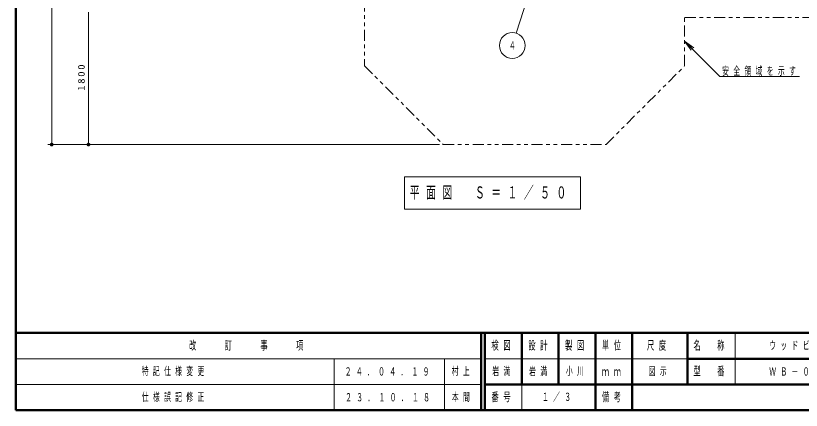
# Model space of a CAD drawing. Units: millimetres on the paper, scale 1:50. Extents: x -365 to 0, y -594 to 257.
# Drawn here: x -365 to -151.5, y 0 to 107.2 of the extents above; entities that cross this region are included whole.
import ezdxf
from ezdxf.enums import TextEntityAlignment as Align

# ---------------------------------------------------------------- set-up
doc = ezdxf.new("R2010")
doc.units = ezdxf.units.MM
doc.linetypes.add('USER3', pattern=[8, 3, -1, 1, -1, 1, -1])
doc.layers.add('LY_1', color=7, linetype='Continuous', lineweight=13)
doc.styles.add('ＭＳ ゴシック', font='')
doc.styles.get('ＭＳ ゴシック').set_extended_font_data('MS Gothic')

# ---------------------------------------------------------------- blocks, each defined once
blk = doc.blocks.new('filled_dot')
at = {"color": 0, "linetype": 'Continuous', "lineweight": -2, "const_width": 1.25}
blk.add_lwpolyline([(-0.625, 0, 1), (0.625, 0, 1)], format="xyb", close=True, dxfattribs=at)

msp = doc.modelspace()

# ---------------------------------------------------------------- linework, layer by layer
at = {"layer": 'LY_1', "lineweight": 50}
for p, q in [((-365, 257), (-365, 0)), ((-365, 21), (0, 21)), ((-365, 0), (0, 0))]:
    msp.add_line(p, q, dxfattribs=at)
at = {"layer": 'LY_1'}
for p, q in [((-355.228, 72.187), (-355.228, 228.531)), ((-229.011, 102.43), (-225.964, 112.03)), ((-345.228, 72.187), (-345.228, 108.187)), ((-181.466, 97.799), (-183.234, 100.273)), ((-183.234, 100.273), (-180.759, 98.506)), ((-183.234, 100.273), (-181.112, 98.152)), ((-183.234, 100.273), (-173.635, 90.675)), ((-173.635, 90.675), (-152.042, 90.675)), ((-249.833, 72.187), (-356.228, 72.187)), ((-249.833, 72.187), (-346.228, 72.187)), ((-259.338, 63.392), (-259.338, 54.592)), ((-211.538, 63.392), (-259.338, 63.392)), ((-211.538, 54.592), (-211.538, 63.392)), ((-259.338, 54.592), (-211.538, 54.592)), ((-169.5, 21), (-169.5, 7)), ((-365, 14), (-238.5, 14)), ((-278.5, 14), (-278.5, 0)), ((-248.5, 14), (-248.5, 0)), ((-237.5, 14), (-182.5, 14)), ((-365, 7), (-238.5, 7)), ((-227.5, 7), (-227.5, 0))]:
    msp.add_line(p, q, dxfattribs=at)
at = {"layer": 'LY_1', "linetype": 'USER3'}
for p, q in [((-270.206, 119.361), (-270.206, 93.56)), ((-183.234, 106.687), (-147.859, 106.687)), ((-183.234, 93.56), (-183.234, 106.687)), ((-270.206, 93.56), (-248.833, 72.187)), ((-204.607, 72.187), (-183.234, 93.56)), ((-248.833, 72.187), (-204.607, 72.187))]:
    msp.add_line(p, q, dxfattribs=at)
at = {"layer": 'LY_1', "color": 140, "lineweight": 50}
for p, q in [((-238.5, 21), (-238.5, 0)), ((-237.5, 21), (-237.5, 0)), ((-227.5, 21), (-227.5, 7)), ((-217.5, 21), (-217.5, 7)), ((-207.5, 21), (-207.5, 0)), ((-197.5, 21), (-197.5, 7)), ((-182.5, 21), (-182.5, 7)), ((-182.5, 14), (-70, 14)), ((-237.5, 7), (0, 7)), ((-197.5, 7), (-197.5, 0))]:
    msp.add_line(p, q, dxfattribs=at)
at = {"layer": 'LY_1'}
msp.add_circle((-230.071, 99.094), 3.5, dxfattribs=at)

# ---------------------------------------------------------------- block references
at = {"layer": 'LY_1', "xscale": 0.4, "yscale": 0.4, "rotation": 90}
for p in [(-355.228, 72.187), (-345.228, 72.187)]:
    msp.add_blockref('filled_dot', p, dxfattribs=at)

# ---------------------------------------------------------------- texts
at = {"layer": 'LY_1', "style": 'ＭＳ ゴシック', "width": 0.6}
msp.add_text('４', height=2.199, dxfattribs=at).set_placement((-230.071, 99.094), align=Align.MIDDLE_CENTER)
at = {"layer": 'LY_1', "insert": (-346.228, 90.608), "char_height": 1.833, "attachment_point": 8, "rotation": 90, "style": 'ＭＳ ゴシック'}
msp.add_mtext('\\T1.33;\\W1.15;1800', dxfattribs=at)
at = {"layer": 'LY_1', "style": 'ＭＳ ゴシック'}
for s, insert, char_height, attachment_point in [('\\T1.64;\\W0.6;安全領域を示す', (-173.042, 90.825), 2.199, 7), ('\\T1.64;\\W0.6;平面図\u3000Ｓ＝１／５０', (-257.938, 58.992), 3.299, 4), ('\\T1.64;\\W0.6;改\u3000\u3000訂\u3000\u3000事\u3000\u3000項', (-301.75, 17.5), 2.346, 5), ('\\T1.64;\\W0.6;検図', (-232.5, 17.5), 2.346, 5), ('\\T1.64;\\W0.6;設計', (-222.5, 17.5), 2.346, 5), ('\\T1.64;\\W0.6;製図', (-212.5, 17.5), 2.346, 5), ('\\T1.64;\\W0.6;単位', (-202.5, 17.5), 2.346, 5), ('\\T1.64;\\W0.6;尺度', (-190.25, 17.5), 2.346, 5), ('\\T1.64;\\W0.6;名\u3000称', (-176, 17.5), 2.346, 5), ('\\T1.64;\\W0.6;ウッドビルダー', (-160.25, 17.5), 2.199, 4), ('\\T1.64;\\W0.6;特記仕様変更', (-330.75, 10.5), 2.199, 4), ('\\T1.64;\\W0.6;２４．０４．１９', (-263.5, 10.5), 2.199, 5), ('\\T1.64;\\W0.6;村上', (-243.5, 10.5), 2.199, 5), ('\\T1.64;\\W0.6;岩満', (-235.5, 10.5), 2.199, 4), ('\\T1.64;\\W0.6;岩満', (-225.5, 10.5), 2.199, 4), ('\\T1.64;\\W0.6;小川', (-215.5, 10.5), 2.199, 4), ('\\T1.64;\\W0.6;ｍｍ', (-202.5, 10.5), 2.346, 5), ('\\T1.64;\\W0.6;図示', (-193, 10.5), 2.199, 4), ('\\T1.64;\\W0.6;型\u3000番', (-176, 10.5), 2.346, 5), ('\\T1.64;\\W0.6;ＷＢ－０１１Ａ', (-160.25, 10.5), 2.199, 4), ('\\T1.64;\\W0.6;仕様誤記修正', (-330.75, 3.5), 2.199, 4), ('\\T1.64;\\W0.6;２３．１０．１８', (-275.5, 3.5), 2.199, 4), ('\\T1.64;\\W0.6;本間', (-246.5, 3.5), 2.199, 4), ('\\T1.64;\\W0.6;番号', (-232.5, 3.5), 2.346, 5), ('\\T1.64;\\W0.6;１／３', (-222, 3.5), 2.199, 4), ('\\T1.64;\\W0.6;備考', (-202.5, 3.5), 2.346, 5)]:
    msp.add_mtext(s, dxfattribs=dict(at, insert=insert, char_height=char_height, attachment_point=attachment_point))

doc.saveas('drawing.dxf')
